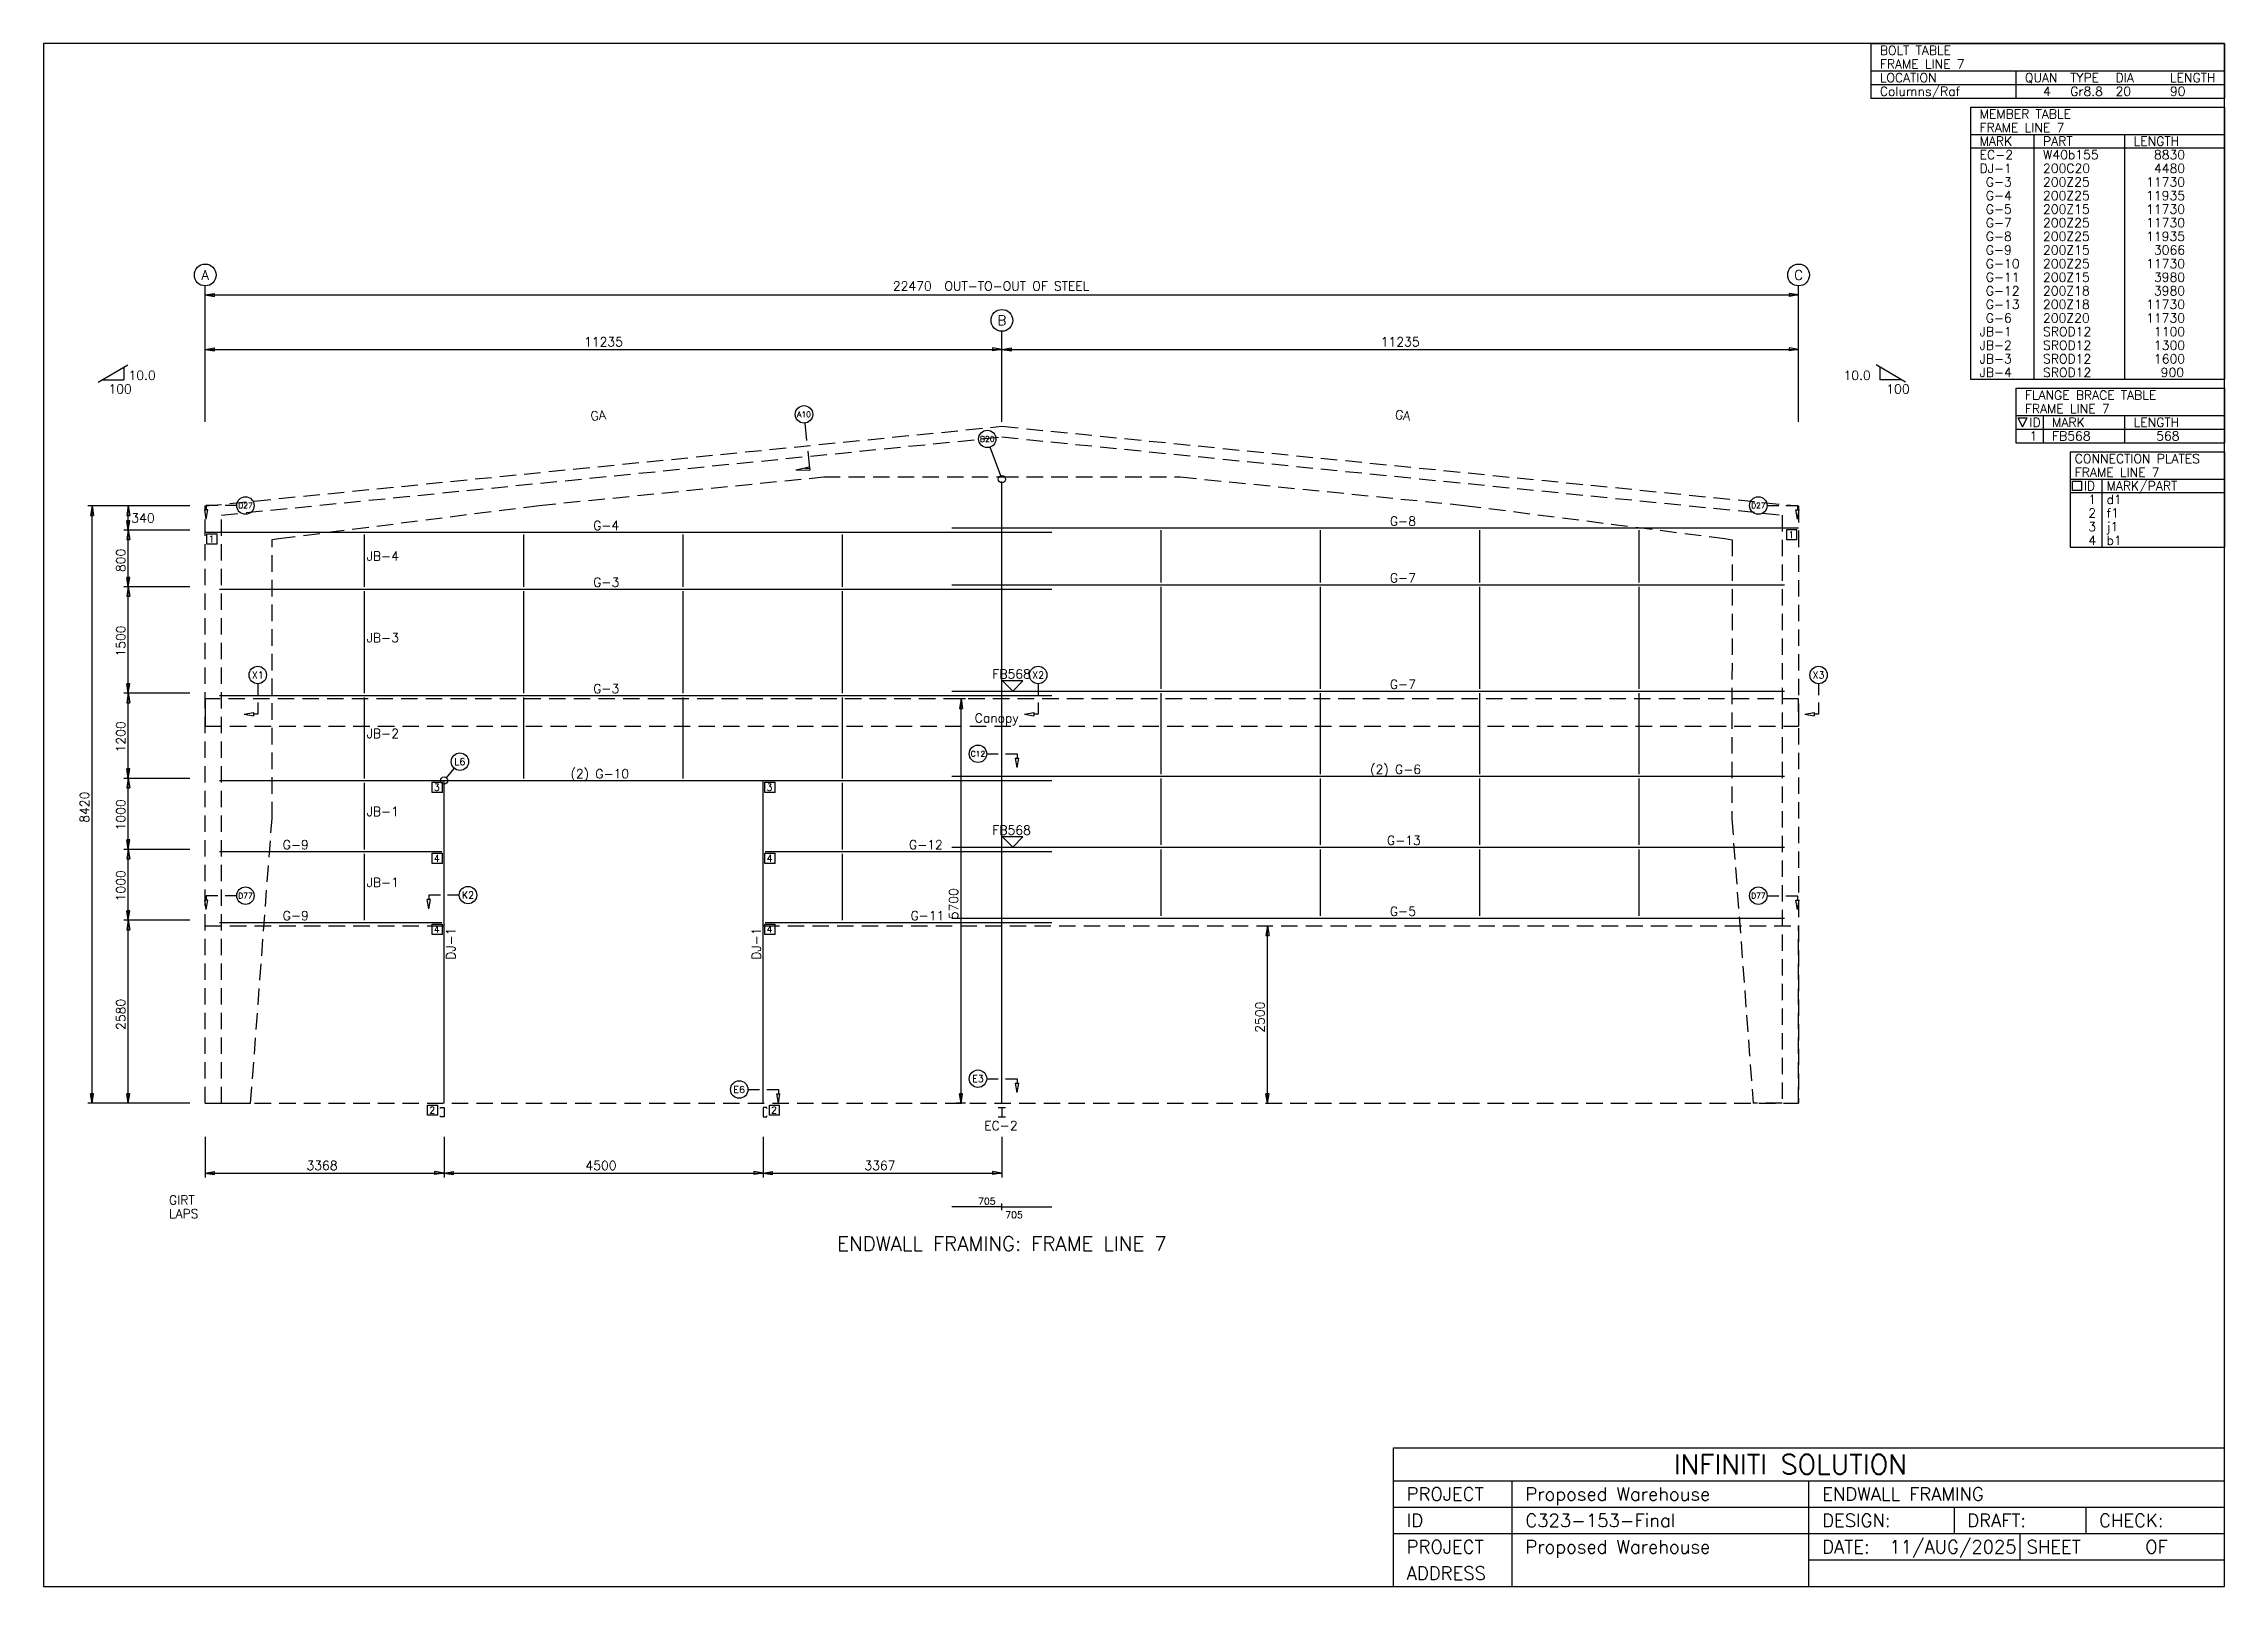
# Model space of a CAD drawing. Extents: x 0 to 30754, y 0 to 21747.
import ezdxf
from ezdxf.enums import TextEntityAlignment as Align

# ---------------------------------------------------------------- set-up
doc = ezdxf.new("R2010")
doc.units = 0
doc.linetypes.add('CONTIN', pattern=[0])
doc.linetypes.add('DASHED', pattern=[347.78, 232.48, -115.3])
doc.layers.get('0').update_dxf_attribs({"linetype": 'CONTIN'})
for name, color, linetype in [('1', 7, 'CONTIN'), ('10', 10, 'CONTIN'), ('11', 7, 'CONTIN'), ('12', 6, 'CONTIN'), ('13', 1, 'CONTIN'), ('14', 7, 'CONTIN'), ('15', 7, 'CONTIN'), ('2', 6, 'CONTIN'), ('22', 7, 'CONTIN'), ('26', 7, 'CONTIN'), ('3', 7, 'CONTIN'), ('4', 7, 'CONTIN'), ('5', 5, 'DASHED'), ('7', 7, 'CONTIN')]:
    doc.layers.add(name, color=color, linetype=linetype)
doc.styles.add('SIMPLEX', font='SIMPLEX')

# ---------------------------------------------------------------- blocks, each defined once
blk = doc.blocks.new('WCOL')
for p, q in [((-10.2, 0), (10.2, 0)), ((0, 0), (0, -25.4)), ((-10.2, -25.4), (10.2, -25.4))]:
    blk.add_line(p, q)
blk = doc.blocks.new('CCOL')
for p, q in [((10.2, 0), (0, 0)), ((0, 0), (0, -25.4)), ((10.2, -2.5), (10.2, 0)), ((0, -25.4), (10.2, -25.4)), ((10.2, -25.4), (10.2, -22.9))]:
    blk.add_line(p, q)
blk = doc.blocks.new('MARKER')
for p, q in [((25.4, 25.4), (-25.4, 25.4)), ((-25.4, 25.4), (0, 0)), ((0, 0), (25.4, 25.4))]:
    blk.add_line(p, q)
blk = doc.blocks.new('ARROW')
for p, q in [((0, 0), (-133, 22)), ((-133, 22), (-133, -22)), ((0, 0), (-133, -22))]:
    blk.add_line(p, q)
blk = doc.blocks.new('ARROWP')
for p, q in [((0, 0), (-133, 22)), ((-133, 22), (-133, -22)), ((0, 0), (-133, -22))]:
    blk.add_line(p, q)
blk = doc.blocks.new('CUTSEC')
at = {"layer": '7'}
for p, q in [((-215, 0), (-51, 0)), ((51, 0), (215, 0)), ((215, 0), (215, 61))]:
    blk.add_line(p, q, dxfattribs=at)
at = {"layer": '7', "rotation": 90}
blk.add_blockref('ARROWP', (215, 194), dxfattribs=at)
blk = doc.blocks.new('EW2FRM')
at = {"layer": '1'}
for p, q in [((0, 8049.3125), (11940, 8049.3125)), ((2247.00073, 7279.99951), (2247.00073, 8018.62549)), ((4493.99902, 7279.99951), (4493.99902, 8018.62549)), ((6740.99951, 7279.99951), (6740.99951, 8018.62549)), ((8988.00098, 7279.99951), (8988.00098, 8018.62549)), ((10530.001, 8110.68652), (22470, 8110.68652)), ((13482.002, 7341.37402), (13482.002, 8079.99951)), ((15728.998, 7341.37402), (15728.998, 8079.99951)), ((17976, 7341.37402), (17976, 8079.99951)), ((20223, 7341.37402), (20223, 8079.99951)), ((200, 7249.3125), (11940, 7249.3125)), ((2247.00073, 5780), (2247.00073, 7218.62549)), ((4493.99902, 5780), (4493.99902, 7218.62549)), ((6740.99951, 5780), (6740.99951, 7218.62549)), ((8988.00098, 5780), (8988.00098, 7218.62549)), ((10530.001, 7310.68652), (22270, 7310.68652)), ((13482.002, 5841.37451), (13482.002, 7279.99951)), ((15728.998, 5841.37451), (15728.998, 7279.99951)), ((17976, 5841.37451), (17976, 7279.99951)), ((20223, 5841.37451), (20223, 7279.99951)), ((200, 5749.31201), (11940, 5749.31201)), ((2247.00073, 4580), (2247.00073, 5718.62451)), ((4493.99902, 4580), (4493.99902, 5718.62451)), ((6740.99951, 4580), (6740.99951, 5718.62451)), ((8988.00098, 4580), (8988.00098, 5718.62451)), ((10530.001, 5810.6875), (22270, 5810.6875)), ((13482.002, 4641.375), (13482.002, 5780)), ((15728.998, 4641.375), (15728.998, 5780)), ((17976, 4641.375), (17976, 5780)), ((20223, 4641.375), (20223, 5780)), ((200, 4549.31201), (11940, 4549.31201)), ((2247.00073, 3580), (2247.00073, 4518.62451)), ((3368.00024, 0), (3368.00024, 4549.31201)), ((7868.00049, 0), (7868.00049, 4549.31201)), ((8988.00098, 3580), (8988.00098, 4518.62451)), ((10530.001, 4610.6875), (22270, 4610.6875)), ((13482.002, 3641.37524), (13482.002, 4580)), ((15728.998, 3641.37524), (15728.998, 4580)), ((17976, 3641.37524), (17976, 4580)), ((20223, 3641.37524), (20223, 4580)), ((200, 3549.31226), (3337.31274, 3549.31226)), ((2247.00073, 2580), (2247.00073, 3518.62476)), ((7898.6875, 3549.31226), (11940, 3549.31226)), ((8988.00098, 2580), (8988.00098, 3518.62476)), ((10530.001, 3610.68774), (22270, 3610.68774)), ((13482.002, 2641.37524), (13482.002, 3580)), ((15728.998, 2641.37524), (15728.998, 3580)), ((17976, 2641.37524), (17976, 3580)), ((20223, 2641.37524), (20223, 3580)), ((200, 2549.31226), (3337.31274, 2549.31226)), ((7898.6875, 2549.31226), (11940, 2549.31226)), ((10530.001, 2610.68774), (22270, 2610.68774))]:
    blk.add_line(p, q, dxfattribs=at)
at = {"layer": '12'}
for p, q in [((0, 9604.87598), (0, 11522.8516)), ((22470, 9604.87598), (22470, 11522.8516)), ((11235, 9604.87598), (11235, 10883.5264)), ((-1145.6709, 8420), (-1657.1312, 8420)), ((-214.81329, 8420), (-1145.6709, 8420)), ((-1084.2958, 8420), (-1084.2958, 8420)), ((-214.81329, 8079.99951), (-1145.6709, 8079.99951)), ((-1084.2958, 8079.99951), (-1084.2958, 8079.99951)), ((-1084.2958, 8079.99951), (-1084.2958, 8079.99951)), ((-214.81329, 7279.99951), (-1145.6709, 7279.99951)), ((-1084.2958, 7279.99951), (-1084.2958, 7279.99951)), ((-1084.2958, 7279.99951), (-1084.2958, 7279.99951)), ((-214.81329, 5780), (-1145.6709, 5780)), ((-1084.2958, 5780), (-1084.2958, 5780)), ((-1084.2958, 5780), (-1084.2958, 5780)), ((10723.54, 5700), (10595.6748, 5700)), ((-214.81329, 4580), (-1145.6709, 4580)), ((-1084.2958, 4580), (-1084.2958, 4580)), ((-1084.2958, 4580), (-1084.2958, 4580)), ((-214.81329, 3580), (-1145.6709, 3580)), ((-1084.2958, 3580), (-1084.2958, 3580)), ((-1084.2958, 3580), (-1084.2958, 3580)), ((-214.81329, 2580), (-1145.6709, 2580)), ((-1084.2958, 2580), (-1084.2958, 2580)), ((-1084.2957, 2580), (-1084.2957, 2580)), ((-1145.6709, 0), (-1657.1312, 0)), ((-214.81329, 0), (-1145.6709, 0)), ((-1084.2958, 0), (-1084.2958, 0)), ((10723.54, 0), (10595.6748, 0))]:
    blk.add_line(p, q, dxfattribs=at)
at = {"layer": '13'}
for centre in [(0, 11676.2891), (22470, 11676.2891), (11235, 11036.9639)]:
    blk.add_circle(centre, 153.438065, dxfattribs=at)
at = {"layer": '2'}
for p, q in [((0, 11394.9863), (22470, 11394.9863)), ((0, 10627.7959), (22470, 10627.7959)), ((-1508.8795, 10167.4814), (-1092.5186, 10407.8682)), ((-1455.7271, 10198.1699), (-1145.6709, 10198.1699)), ((-1145.6709, 10377.1807), (-1145.6709, 10198.1699)), ((23978.8809, 10167.4814), (23562.5195, 10407.8682)), ((23615.6719, 10377.1807), (23615.6719, 10198.1699)), ((23925.7285, 10198.1699), (23615.6719, 10198.1699)), ((-1595.7561, 0), (-1595.7561, 8420)), ((-1084.2958, 8079.99951), (-1084.2958, 8420)), ((-1084.2958, 7279.99951), (-1084.2958, 8079.99951)), ((-1084.2958, 5780), (-1084.2958, 7279.99951)), ((-1084.2958, 4580), (-1084.2958, 5780)), ((10659.6074, 0), (10659.6074, 5700)), ((-1084.2958, 3580), (-1084.2958, 4580)), ((-1084.2958, 2580), (-1084.2958, 3580)), ((-1084.2958, 0), (-1084.2957, 2580)), ((14980, 0), (14980, 2500)), ((0, -471.82205), (0, -1044.6576)), ((3368.00024, -471.82205), (3368.00024, -1044.6576)), ((3368.00024, -471.82205), (3368.00024, -1044.6576)), ((7868.00049, -471.82205), (7868.00049, -1044.6576)), ((7868.00049, -471.82205), (7868.00049, -1044.6576)), ((11235, -471.82205), (11235, -1044.6576)), ((0, -983.28235), (3368.00024, -983.28235)), ((3368.00024, -983.28235), (7868.00049, -983.28235)), ((7868.00049, -983.28235), (11235, -983.28235)), ((11235, -1460.219), (10530.001, -1460.219)), ((11235, -1508.1683), (11235, -1412.2695)), ((11235, -1508.1683), (11235, -1412.2695)), ((11235, -1460.219), (11940, -1460.219))]:
    blk.add_line(p, q, dxfattribs=at)
at = {"layer": '3'}
for p, q in [((23.974699, 7881.48975), (23.974699, 8025.3374)), ((23.974699, 8025.3374), (167.822891, 8025.3374)), ((167.822891, 7881.48975), (167.822891, 8025.3374)), ((22302.1758, 7942.86475), (22302.1758, 8086.7124)), ((22302.1758, 8086.7124), (22446.0273, 8086.7124)), ((22446.0273, 7942.86475), (22446.0273, 8086.7124)), ((167.822891, 7881.48975), (23.974699, 7881.48975)), ((22446.0273, 7942.86475), (22302.1758, 7942.86475)), ((3200.17725, 4381.48926), (3200.17725, 4525.33789)), ((3200.17725, 4525.33789), (3344.02539, 4525.33789)), ((3344.02539, 4381.48926), (3200.17725, 4381.48926)), ((3344.02539, 4381.48926), (3344.02539, 4525.33789)), ((7891.97461, 4381.48926), (7891.97461, 4525.33789)), ((7891.97461, 4525.33789), (8035.82275, 4525.33789)), ((8035.82275, 4381.48926), (7891.97461, 4381.48926)), ((8035.82275, 4381.48926), (8035.82275, 4525.33789)), ((3200.17725, 3381.4895), (3200.17725, 3525.33716)), ((3200.17725, 3525.33716), (3344.02539, 3525.33716)), ((3344.02539, 3381.4895), (3344.02539, 3525.33716)), ((7891.97461, 3381.4895), (7891.97461, 3525.33716)), ((7891.97461, 3525.33716), (8035.82275, 3525.33716)), ((8035.82275, 3381.4895), (8035.82275, 3525.33716)), ((3344.02539, 3381.4895), (3200.17725, 3381.4895)), ((8035.82275, 3381.4895), (7891.97461, 3381.4895)), ((3200.17725, 2381.4895), (3200.17725, 2525.33765)), ((3200.17725, 2525.33765), (3344.02539, 2525.33765)), ((3344.02539, 2381.4895), (3344.02539, 2525.33765)), ((7891.97461, 2381.4895), (7891.97461, 2525.33765)), ((7891.97461, 2525.33765), (8035.82275, 2525.33765)), ((8035.82275, 2381.4895), (8035.82275, 2525.33765)), ((3344.02539, 2381.4895), (3200.17725, 2381.4895)), ((8035.82275, 2381.4895), (7891.97461, 2381.4895)), ((3136.24487, -167.82291), (3136.24487, -23.974701)), ((3136.24487, -23.974701), (3280.09277, -23.974701)), ((3280.09277, -167.82291), (3136.24487, -167.82291)), ((3280.09277, -167.82291), (3280.09277, -23.974701)), ((7955.90723, -167.82291), (7955.90723, -23.974701)), ((7955.90723, -23.974701), (8099.75488, -23.974701)), ((8099.75488, -167.82291), (7955.90723, -167.82291)), ((8099.75488, -167.82291), (8099.75488, -23.974701))]:
    blk.add_line(p, q, dxfattribs=at)
at = {"layer": '4'}
blk.add_line((11235, 0), (11235, 8767.3457), dxfattribs=at)
at = {"layer": '5'}
for p, q in [((0, 8420), (11235, 9543.5)), ((11235, 9543.5), (22470, 8420)), ((229.999954, 8292.25195), (11235, 9392.75195)), ((11235, 9392.75195), (22240, 8292.25195)), ((4711.2002, 8428.7998), (8723, 8830)), ((8723, 8830), (11235, 8830)), ((11235, 8830), (13747.501, 8830)), ((13747.501, 8830), (17759, 8428.7998)), ((0, 0), (0, 8420)), ((1039.59998, 7960.7002), (4711.2002, 8428.7998)), ((17759, 8428.7998), (21430.4004, 7960.7002)), ((22470, 8420), (22470, 0)), ((230.000015, -0.4), (229.999954, 8292.25195)), ((22240, 8292.25195), (22240, -0.4)), ((942.000061, 7949.6001), (1039.80005, 7960.7002)), ((942.000061, 4015.6001), (942.000061, 7949.6001)), ((1039.80005, 7960.7002), (1039.59998, 7960.7002)), ((21430.4004, 7960.7002), (21430.4004, 7960.7002)), ((21430.4004, 7960.7002), (21533.1992, 7944.7002)), ((21533.1992, 7944.7002), (21528, 4016.00024)), ((0, 5700), (0, 5520)), ((22470, 5700), (0, 5700)), ((22470, 5520), (22470, 5700)), ((0, 5520), (0, 5316.80029)), ((0, 5316.80029), (22470, 5316.80029)), ((22470, 5520), (22470, 5316.80029)), ((640.799988, -0.4), (942.000061, 4015.6001)), ((21528, 4016.00024), (21829.1992, -0.4)), ((0, 0), (0, 2500)), ((0, 2500), (3368.00024, 2500)), ((7868.00049, 2500), (22470, 2500)), ((22470, 0), (22470, 2500)), ((0, 0), (22470, 0)), ((230.000015, -0.4), (640.799988, -0.4)), ((22240, -0.4), (21829.1992, -0.4))]:
    blk.add_line(p, q, dxfattribs=at)
at = {"layer": '7'}
for p, q in [((11217.5088, 8846.0957), (11070.5811, 9249.81738)), ((3400.87671, 4588.49219), (3512.65723, 4721.70264))]:
    blk.add_line(p, q, dxfattribs=at)
for centre, radius in [((8444.30762, 9711.62109), 122.75045), ((11028.6016, 9365.16602), 122.75045), ((11235, 8798.0332), 51.146023), ((567.563721, 8426.75488), 122.75045), ((21902.4355, 8426.75488), 122.75045), ((741.460266, 6037.56396), 122.75045), ((11746.46, 6037.56396), 122.75045), ((22751.4609, 6037.56396), 122.75045), ((3591.56104, 4815.73389), 122.75045), ((10897.4365, 4926.75439), 122.75045), ((3368.00024, 4549.31201), 51.146023), ((567.563721, 2926.75513), 122.75045), ((3705.56372, 2935.46484), 122.75045), ((21902.4355, 2926.75513), 122.75045), ((7530.43652, 194.354889), 122.75045), ((10897.4365, 346.754883), 122.75045)]:
    blk.add_circle(centre, radius, dxfattribs=at)
at = {"layer": '10', "yscale": 5.03405762, "zscale": 5.03405762}
for name, p, xscale in [('CCOL', (3368.00024, -61.375225), -5.0340576), ('CCOL', (7868.00049, -61.375225), 5.03405762), ('WCOL', (11235, -61.375225), 5.03405762)]:
    blk.add_blockref(name, p, dxfattribs=dict(at, xscale=xscale))
at = {"layer": '2'}
for p, rotation in [((0, 11394.9863), 180), ((0, 10627.7959), 180), ((11235, 10627.7959), 180), ((-1595.7561, 8420), 90), ((-1084.2958, 8420), 90), ((-1084.2958, 8079.99951), 270), ((-1084.2958, 8079.99951), 90), ((-1084.2958, 7279.99951), 270), ((-1084.2958, 7279.99951), 90), ((-1084.2958, 5780), 270), ((-1084.2958, 5780), 90), ((10659.6074, 5700), 90), ((-1084.2958, 4580), 270), ((-1084.2958, 4580), 90), ((-1084.2958, 3580), 270), ((-1084.2958, 3580), 90), ((-1084.2958, 2580), 270), ((-1084.2957, 2580), 90), ((14980, 2500), 90), ((-1595.7561, 0), 270), ((-1084.2958, 0), 270), ((10659.6074, 0), 270), ((14980, 0), 270), ((0, -983.28235), 180), ((3368.00024, -983.28235), 180), ((7868.00049, -983.28235), 180)]:
    blk.add_blockref('ARROW', p, dxfattribs=dict(at, rotation=rotation))
for p in [(22470, 11394.9863), (11235, 10627.7959), (22470, 10627.7959), (3368.00024, -983.28235), (7868.00049, -983.28235), (11235, -983.28235)]:
    blk.add_blockref('ARROW', p, dxfattribs=at)
at = {"layer": '3', "xscale": 5.66331436, "yscale": 5.66331436, "zscale": 5.66331436}
for p in [(11388.4385, 5810.6875), (11388.4385, 3610.68774)]:
    blk.add_blockref('MARKER', p, dxfattribs=at)
at = {"layer": '7', "xscale": 1.5, "yscale": -1, "zscale": -1, "rotation": -84.289}
blk.add_blockref('CUTSEC', (8488.59473, 9268.85938), dxfattribs=at)
at = {"layer": '7', "xscale": -1, "yscale": -1, "zscale": -1}
for p in [(229.999954, 8426.75488), (229.999985, 2926.75513), (3368.00024, 2935.46484)]:
    blk.add_blockref('CUTSEC', p, dxfattribs=at)
at = {"layer": '7', "yscale": -1, "zscale": -1}
for p in [(22240, 8426.75488), (11235, 4926.75439), (22240, 2926.75513), (11235, 346.754883), (7868.00049, 194.354889)]:
    blk.add_blockref('CUTSEC', p, dxfattribs=at)
at = {"layer": '7', "yscale": -1, "zscale": -1, "rotation": -90}
for p in [(741.460266, 5700), (11746.46, 5700), (22751.4609, 5700)]:
    blk.add_blockref('CUTSEC', p, dxfattribs=at)
at = {"layer": '11', "style": 'SIMPLEX'}
for s, height, p in [('22470', 127.865059, (9697.42285, 11456.3613)), ('11235', 127.865059, (5342.59033, 10670.418)), ('11235', 127.865059, (16577.5898, 10670.418)), ('10.0', 127.865059, (-1081.7384, 10198.1699)), ('10.0', 127.865059, (23104.2109, 10198.1699)), ('100', 127.865059, (-1364.6315, 10006.3721)), ('100', 127.865059, (23706.7676, 10006.3721)), ('340', 127.865059, (-1041.6741, 8186.06787)), ('3368', 127.865059, (1428.27002, -940.66058)), ('4500', 127.865059, (5362.27051, -940.66058)), ('3367', 127.865059, (9295.77051, -940.66058)), ('705', 95.8987961, (10899.3545, -1428.2527)), ('705', 95.8987961, (11282.9502, -1620.0503))]:
    blk.add_text(s, height=height, dxfattribs=at).set_placement(p)
for s, p in [('800', (-1126.9175, 7488.20166)), ('1500', (-1126.9175, 6296.646)), ('1200', (-1126.9175, 4946.646)), ('8420', (-1638.3774, 3954.26978)), ('1000', (-1126.9175, 3846.64648)), ('1000', (-1126.9175, 2846.64648)), ('5700', (10616.9863, 2594.27002)), ('2580', (-1126.9175, 1034.2699)), ('2500', (14937.3779, 994.269897))]:
    blk.add_text(s, height=127.865059, rotation=90, dxfattribs=at).set_placement(p)
at = {"layer": '13', "style": 'SIMPLEX'}
for s, p in [('A', (0, 11607.2422)), ('C', (22470, 11607.2422)), ('B', (11235, 10967.917))]:
    blk.add_text(s, height=138.094254, dxfattribs=at).set_placement(p, align=Align.CENTER)
at = {"layer": '15', "style": 'SIMPLEX'}
blk.add_text(' OUT-TO-OUT OF STEEL', height=127.865059, dxfattribs=at).set_placement((10336.748, 11456.3613))
blk.add_text('ENDWALL FRAMING: FRAME LINE 7', height=204.584091, dxfattribs=at).set_placement((11235, -2080.3645), align=Align.CENTER)
at = {"layer": '2', "style": 'SIMPLEX'}
for s, p in [('GIRT', (-511.46024, -1428.2527)), ('LAPS', (-511.46024, -1620.0503))]:
    blk.add_text(s, height=127.865059, dxfattribs=at).set_placement(p)
at = {"layer": '3', "style": 'SIMPLEX'}
for s, rotation, p in [('GA', 5.711, (5440.48242, 9622.05176)), ('GA', -5.711, (16775.0566, 9647.49902)), ('DJ-1', 90, (3527.83228, 2023.03931)), ('DJ-1', 90, (7836.03467, 2023.03931))]:
    blk.add_text(s, height=127.865059, rotation=rotation, dxfattribs=at).set_placement(p)
for s, height, p in [('1', 95.898796, (47.949398, 7905.46484)), (' G-4', 127.865059, (5384.14551, 8081.27881)), (' G-8', 127.865059, (16619.1465, 8142.65332)), ('1', 95.898796, (22326.1523, 7966.83887)), ('JB-4', 127.865059, (2277.68848, 7649.31348)), (' G-3', 127.865059, (5384.14551, 7281.27881)), (' G-7', 127.865059, (16619.1465, 7342.65332)), ('JB-3', 127.865059, (2277.68848, 6499.3125)), (' G-3', 127.865059, (5384.14551, 5781.27832)), ('FB568', 127.865059, (11100.7412, 5986.50195)), (' G-7', 127.865059, (16619.1465, 5842.6543)), ('JB-2', 127.865059, (2277.68848, 5149.31201)), ('Canopy', 127.865059, (10851.4053, 5367.94629)), ('(2) G-10', 127.865059, (5150.79199, 4581.27832)), ('(2) G-6', 127.865059, (16427.3496, 4642.65381)), ('3', 95.898796, (3224.1521, 4405.46387)), ('3', 95.898796, (7915.94922, 4405.46387)), ('JB-1', 127.865059, (2277.68848, 4049.31274)), (' G-9', 127.865059, (1005.1463, 3581.27881)), (' G-12', 127.865059, (9836.58984, 3581.27881)), ('FB568', 127.865059, (11100.7412, 3786.5022)), (' G-13', 127.865059, (16577.5898, 3642.65405)), ('4', 95.898796, (3224.1521, 3405.46411)), ('4', 95.898796, (7915.94922, 3405.46411)), ('JB-1', 127.865059, (2277.68848, 3049.31226)), (' G-5', 127.865059, (16619.1465, 2642.65405)), (' G-9', 127.865059, (1005.1463, 2581.27856)), ('4', 95.898796, (3224.1521, 2405.46411)), ('4', 95.898796, (7915.94922, 2405.46411)), (' G-11', 127.865059, (9858.96582, 2581.27856)), ('2', 95.898796, (3160.21948, -143.84819)), ('2', 95.898796, (7979.88184, -143.84819)), ('EC-2', 127.865059, (10985.6631, -378.48056))]:
    blk.add_text(s, height=height, dxfattribs=at).set_placement(p)
at = {"layer": '7', "style": 'SIMPLEX'}
for s, height, p in [('A10', 78.5602875, (8444.30762, 9711.62109)), ('B20', 78.5602875, (11028.6016, 9365.16602)), ('D27', 78.5602875, (567.563721, 8426.75488)), ('D27', 78.5602875, (21902.4355, 8426.75488)), ('X1', 98.2003632, (741.460266, 6037.56396)), ('X2', 98.2003632, (11746.46, 6037.56396)), ('X3', 98.2003632, (22751.4609, 6037.56396)), ('C12', 78.5602875, (10897.4365, 4926.75439)), ('L6', 98.2003632, (3591.56104, 4815.73389)), ('D77', 78.5602875, (567.563721, 2926.75513)), ('K2', 98.2003632, (3705.56372, 2935.46484)), ('D77', 78.5602875, (21902.4355, 2926.75513)), ('E3', 98.2003632, (10897.4365, 346.754883)), ('E6', 98.2003632, (7530.43652, 194.354889))]:
    blk.add_text(s, height=height, dxfattribs=at).set_placement(p, align=Align.MIDDLE_CENTER)
blk = doc.blocks.new('EW2TBL')
for p, q in [((-3580.2217, 0), (0, 0)), ((-3580.2217, 0), (-3580.2217, -3835.9519)), ((0, 0), (0, -3835.9519)), ((-3580.2217, -383.59521), (0, -383.59521)), ((-3580.2217, -383.59521), (-3580.2217, -575.39276)), ((-3580.2217, -575.39276), (-3580.2217, -3835.9519)), ((-3580.2217, -575.39276), (0, -575.39276)), ((-2685.1663, -383.59521), (-2685.1663, -575.39276)), ((-2685.1663, -575.39276), (-2685.1663, -3835.9519)), ((-1406.5156, -383.59521), (-1406.5156, -575.39276)), ((-1406.5156, -575.39276), (-1406.5156, -3835.9519)), ((-3580.2217, -3835.9519), (0, -3835.9519))]:
    blk.add_line(p, q)
at = {"layer": '14', "style": 'SIMPLEX'}
for s, p in [('MEMBER TABLE', (-3452.3567, -159.83133)), ('FRAME LINE 7', (-3452.3567, -351.62891)), ('MARK', (-3452.3567, -543.42651)), ('PART', (-2557.3013, -543.42651)), ('LENGTH', (-1278.6506, -543.42651))]:
    blk.add_text(s, height=127.865059, dxfattribs=at).set_placement(p)
at = {"layer": '26', "style": 'SIMPLEX'}
for s, p in [('EC-2', (-3452.3567, -735.22418)), ('W40b155', (-2557.3013, -735.22418)), ('   8830', (-1278.6506, -735.22418)), ('DJ-1', (-3452.3567, -927.02167)), ('200C20', (-2557.3013, -927.02167)), ('   4480', (-1278.6506, -927.02167)), (' G-3', (-3452.3567, -1118.8193)), (' G-4', (-3452.3567, -1310.6168)), ('200Z25', (-2557.3013, -1118.8193)), ('200Z25', (-2557.3013, -1310.6168)), ('  11730', (-1278.6506, -1118.8193)), ('  11935', (-1278.6506, -1310.6168)), (' G-5', (-3452.3567, -1502.4144)), ('200Z15', (-2557.3013, -1502.4144)), ('  11730', (-1278.6506, -1502.4144)), (' G-7', (-3452.3567, -1694.212)), (' G-8', (-3452.3567, -1886.0096)), ('200Z25', (-2557.3013, -1694.212)), ('200Z25', (-2557.3013, -1886.0096)), ('  11730', (-1278.6506, -1694.212)), ('  11935', (-1278.6506, -1886.0096)), (' G-9', (-3452.3567, -2077.8071)), (' G-10', (-3452.3567, -2269.6047)), ('200Z15', (-2557.3013, -2077.8071)), ('200Z25', (-2557.3013, -2269.6047)), ('  11730', (-1278.6506, -2269.6047)), ('   3066', (-1278.6506, -2077.8071)), (' G-11', (-3452.3567, -2461.4023)), ('200Z15', (-2557.3013, -2461.4023)), ('   3980', (-1278.6506, -2461.4023)), (' G-12', (-3452.3567, -2653.2)), (' G-13', (-3452.3567, -2844.9976)), ('200Z18', (-2557.3013, -2653.2)), ('200Z18', (-2557.3013, -2844.9976)), ('  11730', (-1278.6506, -2844.9976)), ('   3980', (-1278.6506, -2653.2)), (' G-6', (-3452.3567, -3036.7952)), ('200Z20', (-2557.3013, -3036.7952)), ('  11730', (-1278.6506, -3036.7952)), ('JB-1', (-3452.3567, -3228.5928)), ('JB-2', (-3452.3567, -3420.3904)), ('SROD12', (-2557.3013, -3228.5928)), ('SROD12', (-2557.3013, -3420.3904)), ('   1100', (-1278.6506, -3228.5928)), ('   1300', (-1278.6506, -3420.3904)), ('JB-3', (-3452.3567, -3612.188)), ('JB-4', (-3452.3567, -3803.9856)), ('SROD12', (-2557.3013, -3612.188)), ('SROD12', (-2557.3013, -3803.9856)), ('   1600', (-1278.6506, -3612.188)), ('    900', (-1278.6506, -3803.9856))]:
    blk.add_text(s, height=127.865059, dxfattribs=at).set_placement(p)
blk = doc.blocks.new('EW2BLT')
for p, q in [((-4986.7373, 0), (0, 0)), ((-4986.7373, 0), (-4986.7373, -767.19043)), ((0, 0), (0, -767.19043)), ((-4986.7373, -383.59521), (0, -383.59521)), ((-4986.7373, -575.39276), (0, -575.39276)), ((-2940.8965, -383.59521), (-2940.8965, -575.39276)), ((-2940.8965, -575.39276), (-2940.8965, -767.19043)), ((-4986.7373, -767.19043), (0, -767.19043))]:
    blk.add_line(p, q)
at = {"layer": '14', "style": 'SIMPLEX'}
for s, p in [('BOLT TABLE', (-4858.8726, -159.83133)), ('FRAME LINE 7', (-4858.8726, -351.62891)), ('LOCATION', (-4858.8726, -543.42651)), ('QUAN', (-2813.0313, -543.42651)), ('TYPE', (-2173.7061, -543.42651)), ('DIA', (-1534.3807, -543.42651)), ('LENGTH', (-767.19043, -543.42651))]:
    blk.add_text(s, height=127.865059, dxfattribs=at).set_placement(p)
at = {"layer": '26', "style": 'SIMPLEX'}
for s, height, p in [('Columns/Raf', 127.865059, (-4858.8726, -735.22418)), ('4', 127.86506, (-2557.3013, -735.22418)), ('Gr8.8', 127.865059, (-2173.7061, -735.22418)), ('20', 127.865059, (-1534.3807, -735.22418)), ('90', 127.865059, (-767.19043, -735.22418))]:
    blk.add_text(s, height=height, dxfattribs=at).set_placement(p)
blk = doc.blocks.new('EW2CLT')
for p, q in [((-2173.7061, 0), (0, 0)), ((-2173.7061, 0), (-2173.7061, -1342.5831)), ((0, 0), (0, -1342.5831)), ((-2173.7061, -383.59521), (0, -383.59521)), ((-2173.7061, -575.39276), (0, -575.39276)), ((-1726.1783, -383.59521), (-1726.1783, -1342.5831)), ((-2173.7061, -1342.5831), (0, -1342.5831))]:
    blk.add_line(p, q)
at = {"layer": '14'}
for p, q in [((-2141.7397, -415.56149), (-2013.8748, -415.56149)), ((-2141.7397, -543.42651), (-2141.7397, -415.56149)), ((-2013.8748, -543.42651), (-2141.7397, -543.42651)), ((-2013.8748, -415.56149), (-2013.8748, -543.42651))]:
    blk.add_line(p, q, dxfattribs=at)
at = {"layer": '14', "style": 'SIMPLEX'}
for s, p in [('CONNECTION PLATES', (-2109.7734, -159.83133)), ('FRAME LINE 7', (-2109.7734, -351.62891)), ('ID', (-1981.9084, -543.42651)), ('MARK/PART', (-1662.2458, -543.42651))]:
    blk.add_text(s, height=127.865059, dxfattribs=at).set_placement(p)
at = {"layer": '26', "style": 'SIMPLEX'}
for s, height, p in [('1', 127.86506, (-1917.976, -735.22418)), ('d1', 127.865059, (-1662.2458, -735.22418)), ('2', 127.86506, (-1917.976, -927.02167)), ('f1', 127.865059, (-1662.2458, -927.02167)), ('3', 127.86506, (-1917.976, -1118.8193)), ('4', 127.86506, (-1917.976, -1310.6168)), ('j1', 127.865059, (-1662.2458, -1118.8193)), ('b1', 127.865059, (-1662.2458, -1310.6168))]:
    blk.add_text(s, height=height, dxfattribs=at).set_placement(p)
blk = doc.blocks.new('EW2BRACE')
for p, q in [((-2940.8965, 0), (-2940.8965, -767.19043)), ((-2940.8965, 0), (0, 0)), ((0, 0), (0, -767.19043)), ((-2940.8965, -383.59521), (0, -383.59521)), ((-2940.8965, -575.39276), (0, -575.39276)), ((-2557.3013, -383.59521), (-2557.3013, -767.19043)), ((-1406.5156, -383.59521), (-1406.5156, -767.19043)), ((-2940.8965, -767.19043), (0, -767.19043))]:
    blk.add_line(p, q)
at = {"layer": '14'}
for p, q in [((-2844.9976, -543.42651), (-2908.9302, -415.56149)), ((-2908.9302, -415.56149), (-2781.0652, -415.56149)), ((-2844.9976, -543.42651), (-2781.0652, -415.56149))]:
    blk.add_line(p, q, dxfattribs=at)
at = {"layer": '14', "style": 'SIMPLEX'}
for s, p in [('FLANGE BRACE TABLE', (-2813.0313, -159.83133)), ('FRAME LINE 7', (-2813.0313, -351.62891)), ('ID', (-2749.0989, -543.42651)), ('MARK', (-2429.4363, -543.42651)), ('LENGTH', (-1278.6506, -543.42651))]:
    blk.add_text(s, height=127.865059, dxfattribs=at).set_placement(p)
at = {"layer": '26', "style": 'SIMPLEX'}
for s, height, p in [('1', 127.86506, (-2749.0989, -735.22418)), ('FB568', 127.865059, (-2429.4363, -735.22418)), ('    568', 127.865059, (-1342.5831, -735.22418))]:
    blk.add_text(s, height=height, dxfattribs=at).set_placement(p)

msp = doc.modelspace()

# ---------------------------------------------------------------- linework, layer by layer
for p, q in [((19036.4258, 0), (19036.4258, 1952.84827)), ((19036.4258, 1952.84827), (30753.5137, 1952.84827)), ((30753.5137, 0), (30753.5137, 1952.84827)), ((19036.4258, 1487.88428), (30753.5137, 1487.88428)), ((20710.2949, 0), (20710.2949, 1487.88428)), ((24894.9707, 0), (24894.9707, 1487.88428)), ((19036.4258, 1115.91333), (30753.5137, 1115.91333)), ((26940.8105, 1115.91333), (26940.8105, 743.9422)), ((28800.666, 1115.91333), (28800.666, 743.9422)), ((19036.4258, 743.9422), (30753.5137, 743.9422)), ((27870.7383, 743.9422), (27870.7383, 371.9711)), ((24894.9707, 371.9711), (30753.5137, 371.9711)), ((19036.4258, 0), (30753.5137, 0))]:
    msp.add_line(p, q)
at = {"layer": '22'}
for p, q in [((30753.5137, 21747.1289), (0, 21747.1289)), ((0, 21747.1289), (0, 0)), ((30753.5137, 0), (30753.5137, 21747.1289)), ((0, 0), (30753.5137, 0))]:
    msp.add_line(p, q, dxfattribs=at)

# ---------------------------------------------------------------- block references
for name, p in [('EW2BLT', (30753.5137, 21747.1289)), ('EW2TBL', (30753.5137, 20852.0742)), ('EW2FRM', (2278.97461, 6809.52686)), ('EW2BRACE', (30753.5137, 16888.2578)), ('EW2CLT', (30753.5137, 15993.2012))]:
    msp.add_blockref(name, p)

# ---------------------------------------------------------------- texts
at = {"layer": '14', "style": 'SIMPLEX'}
for s, height, p in [('INFINITI SOLUTION', 278.978333, (22988.6172, 1580.87708)), ('PROJECT', 185.98555, (19222.4102, 1208.90613)), ('Proposed Warehouse', 185.98555, (20896.2813, 1208.90613)), ('ENDWALL FRAMING', 185.98555, (25080.9551, 1208.90613)), ('ID', 185.98555, (19222.4102, 836.935059)), ('C323-153-Final', 185.98555, (20896.2813, 836.935059)), ('DESIGN:', 185.98555, (25080.9551, 836.935059)), ('DRAFT:', 185.98555, (27126.7969, 836.935059)), ('CHECK:', 185.98555, (28986.6523, 836.935059)), ('PROJECT', 185.98555, (19222.4102, 464.963898)), ('Proposed Warehouse', 185.98555, (20896.2813, 464.963898)), ('DATE:', 185.98555, (25080.9551, 464.963898)), ('11/AUG/2025', 185.98555, (26029.4805, 464.963898)), ('SHEET', 185.98555, (27963.7305, 464.963898)), ('OF', 185.98555, (29637.5996, 464.963898)), ('ADDRESS', 185.98555, (19222.4102, 92.992775))]:
    msp.add_text(s, height=height, dxfattribs=at).set_placement(p)

doc.saveas('drawing.dxf')
